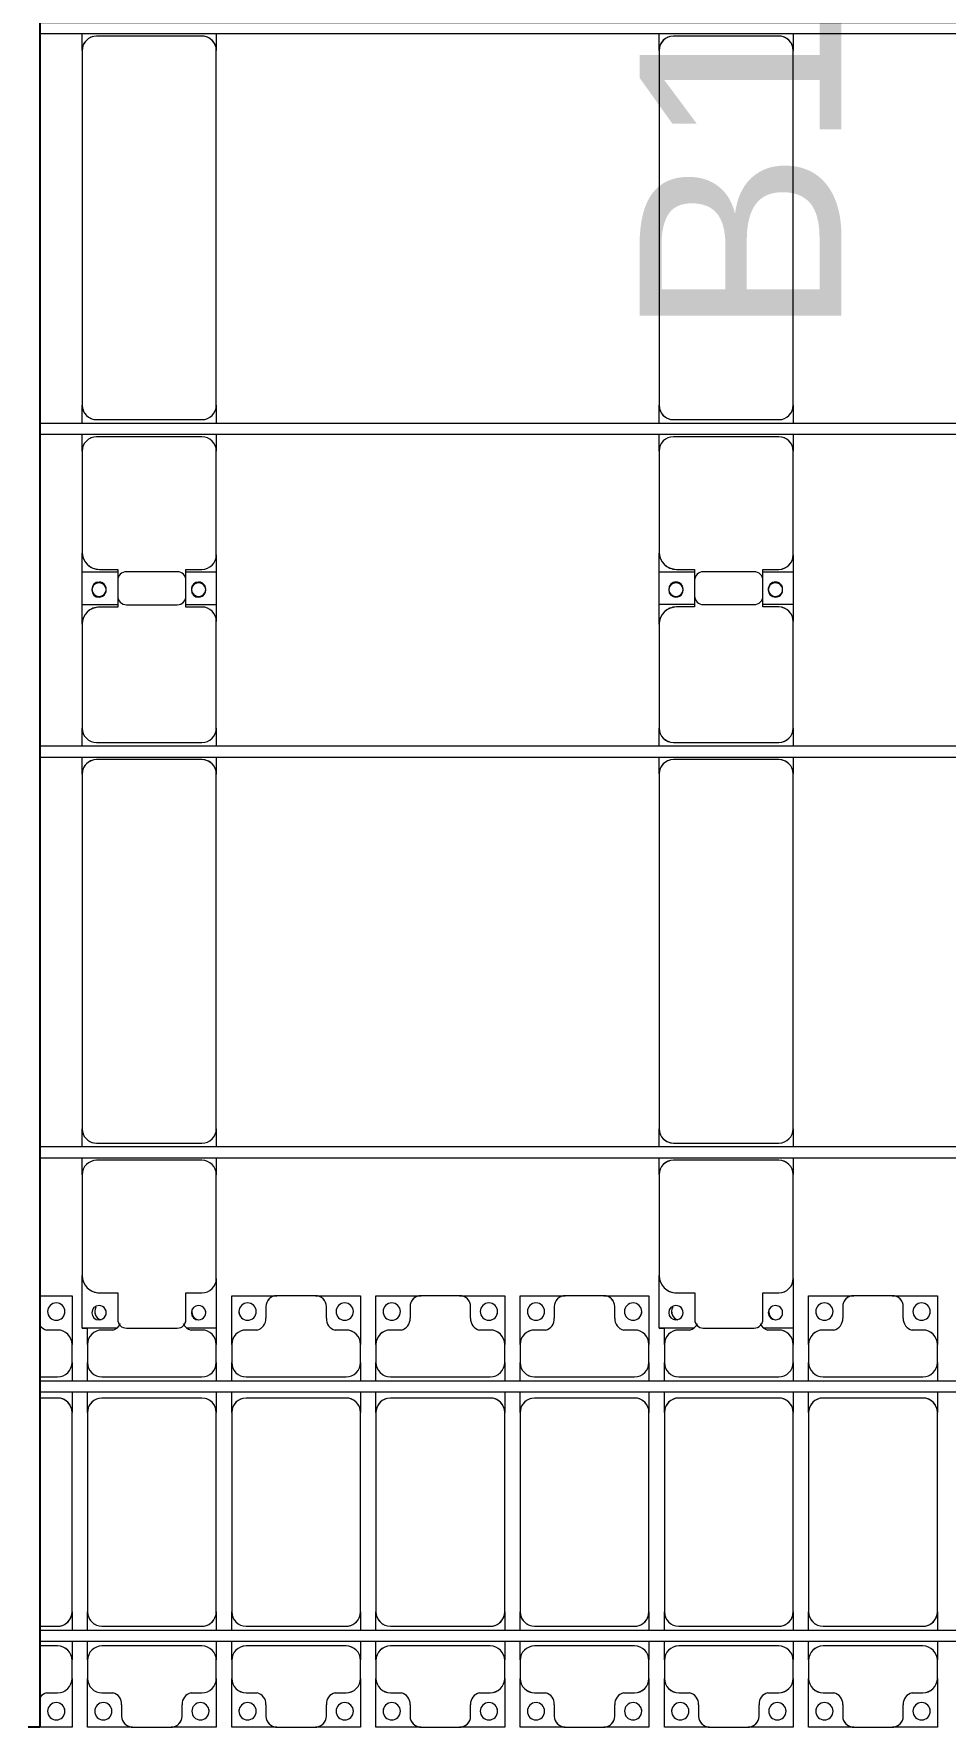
# Model space of a CAD drawing. Header units: millimetres. Extents: x -496478 to -186190, y -204059 to -87354.
# Drawn here: x -299141 to -295981, y -189714 to -183839 of the extents above; entities that cross this region are included whole.
import ezdxf

# ---------------------------------------------------------------- set-up
doc = ezdxf.new("R2010")
doc.units = ezdxf.units.MM
for name, color, linetype, lineweight in [('A-DETL-MBND', 5, 'Continuous', 9), ('A-GENM', 13, 'Continuous', 9), ('S-BEAM', 12, 'Continuous', 9)]:
    doc.layers.add(name, color=color, linetype=linetype, lineweight=lineweight)
doc.layers.add('GC-GHI CHU', color=2, linetype='Continuous')
doc.styles.add('GC_VN', font='arial.ttf')

# ---------------------------------------------------------------- blocks, each defined once
blk = doc.blocks.new('Dai phaodi lai - DẢI PHAO ĐI LẠI-19865-BỐ TRÍ KHUNG KẾT CẤU BÈ PIN 01')
at = {"layer": 'A-DETL-MBND', "color": 8}
for p, q in [((31611.5, 748.4), (31723.2, 748.4)), ((31723.2, 748.4), (31723.2, 579.3)), ((32276.8, 748.4), (32433.1, 748.4)), ((32276.8, 579.3), (32276.8, 748.4)), ((32395.1, 710.4), (32395.1, 670.7)), ((32566.9, 748.4), (32433.1, 748.4)), ((32566.9, 748.4), (32723.2, 748.4)), ((32604.9, 670.7), (32604.9, 710.4)), ((32723.2, 748.4), (32723.2, 579.3)), ((32776.8, 748.4), (32933.1, 748.4)), ((32776.8, 579.3), (32776.8, 748.4)), ((32895.1, 710.4), (32895.1, 670.7)), ((33066.9, 748.4), (32933.1, 748.4)), ((33066.9, 748.4), (33223.2, 748.4)), ((33104.9, 670.7), (33104.9, 710.4)), ((33223.2, 748.4), (33223.2, 579.3)), ((33276.8, 748.4), (33433.1, 748.4)), ((33276.8, 579.3), (33276.8, 748.4)), ((33395.1, 710.4), (33395.1, 670.7)), ((33566.9, 748.4), (33433.1, 748.4)), ((33566.9, 748.4), (33723.2, 748.4)), ((33604.9, 670.7), (33604.9, 710.4)), ((33723.2, 748.4), (33723.2, 579.3)), ((34276.8, 748.4), (34433.1, 748.4)), ((34276.8, 579.3), (34276.8, 748.4)), ((34395.1, 710.4), (34395.1, 670.7)), ((34566.9, 748.4), (34433.1, 748.4)), ((34566.9, 748.4), (34723.2, 748.4)), ((34604.9, 670.7), (34604.9, 710.4)), ((34723.2, 748.4), (34723.2, 579.3)), ((31673.2, 629.3), (31635.7, 629.3)), ((31776.8, 579.3), (31776.8, 637.1)), ((31864.3, 629.3), (31826.8, 629.3)), ((32173.2, 629.3), (32135.7, 629.3)), ((32223.2, 636.2), (32223.2, 579.3)), ((32364.3, 629.3), (32326.8, 629.3)), ((32673.2, 629.3), (32635.7, 629.3)), ((32864.3, 629.3), (32826.8, 629.3)), ((33173.2, 629.3), (33135.7, 629.3)), ((33364.3, 629.3), (33326.8, 629.3)), ((33673.2, 629.3), (33635.7, 629.3)), ((33776.8, 579.3), (33776.8, 637.1)), ((33864.3, 629.3), (33826.8, 629.3)), ((34173.2, 629.3), (34135.7, 629.3)), ((34223.2, 636.2), (34223.2, 579.3)), ((34364.3, 629.3), (34326.8, 629.3)), ((34673.2, 629.3), (34635.7, 629.3)), ((31723.2, 516.7), (31723.2, 579.3)), ((31776.8, 579.3), (31776.8, 516.7)), ((32223.2, 516.7), (32223.2, 579.3)), ((32276.8, 579.3), (32276.8, 516.7)), ((32723.2, 516.7), (32723.2, 579.3)), ((32776.8, 579.3), (32776.8, 516.7)), ((33223.2, 516.7), (33223.2, 579.3)), ((33276.8, 579.3), (33276.8, 516.7)), ((33723.2, 516.7), (33723.2, 579.3)), ((33776.8, 579.3), (33776.8, 516.7)), ((34223.2, 516.7), (34223.2, 579.3)), ((34276.8, 579.3), (34276.8, 516.7)), ((34723.2, 516.7), (34723.2, 579.3)), ((31723.2, 516.7), (31723.2, 453.5)), ((31776.8, 453.5), (31776.8, 516.7)), ((32223.2, 516.7), (32223.2, 453.5)), ((32276.8, 453.5), (32276.8, 516.7)), ((32723.2, 516.7), (32723.2, 453.5)), ((32776.8, 453.5), (32776.8, 516.7)), ((33223.2, 516.7), (33223.2, 453.5)), ((33276.8, 453.5), (33276.8, 516.7)), ((33723.2, 516.7), (33723.2, 453.5)), ((33776.8, 453.5), (33776.8, 516.7)), ((34223.2, 516.7), (34223.2, 453.5)), ((34276.8, 453.5), (34276.8, 516.7)), ((34723.2, 516.7), (34723.2, 453.5)), ((31611.5, 466.7), (31673.2, 466.7)), ((31723.2, 413.5), (31723.2, 343.3)), ((31776.8, 343.3), (31776.8, 413.5)), ((31826.8, 466.7), (32173.2, 466.7)), ((32223.2, 413.5), (32223.2, 343.3)), ((32276.8, 343.3), (32276.8, 413.5)), ((32326.8, 466.7), (32673.2, 466.7)), ((32723.2, 413.5), (32723.2, 343.3)), ((32776.8, 343.3), (32776.8, 413.5)), ((32826.8, 466.7), (33173.2, 466.7)), ((33223.2, 413.5), (33223.2, 343.3)), ((33276.8, 343.3), (33276.8, 413.5)), ((33326.8, 466.7), (33673.2, 466.7)), ((33723.2, 413.5), (33723.2, 343.3)), ((33776.8, 343.3), (33776.8, 413.5)), ((33826.8, 466.7), (34173.2, 466.7)), ((34223.2, 413.5), (34223.2, 343.3)), ((34276.8, 343.3), (34276.8, 413.5)), ((34326.8, 466.7), (34673.2, 466.7)), ((34723.2, 413.5), (34723.2, 343.3)), ((31673.2, 393.3), (31611.5, 393.3)), ((32173.2, 393.3), (31826.8, 393.3)), ((32673.2, 393.3), (32326.8, 393.3)), ((33173.2, 393.3), (32826.8, 393.3)), ((33673.2, 393.3), (33326.8, 393.3)), ((34173.2, 393.3), (33826.8, 393.3)), ((34673.2, 393.3), (34326.8, 393.3)), ((31723.2, -348.3), (31723.2, 343.3)), ((31776.8, 343.3), (31776.8, -348.3)), ((32223.2, -348.3), (32223.2, 343.3)), ((32276.8, 343.3), (32276.8, -348.3)), ((32723.2, -348.3), (32723.2, 343.3)), ((32776.8, 343.3), (32776.8, -348.3)), ((33223.2, -348.3), (33223.2, 343.3)), ((33276.8, 343.3), (33276.8, -348.3)), ((33723.2, -348.3), (33723.2, 343.3)), ((33776.8, 343.3), (33776.8, -348.3)), ((34223.2, -348.3), (34223.2, 343.3)), ((34276.8, 343.3), (34276.8, -348.3)), ((34723.2, -348.3), (34723.2, 343.3)), ((31723.2, -348.3), (31723.2, -411.5)), ((31776.8, -411.5), (31776.8, -348.3)), ((32223.2, -348.3), (32223.2, -411.5)), ((32276.8, -411.5), (32276.8, -348.3)), ((32723.2, -348.3), (32723.2, -411.5)), ((32776.8, -411.5), (32776.8, -348.3)), ((33223.2, -348.3), (33223.2, -411.5)), ((33276.8, -411.5), (33276.8, -348.3)), ((33723.2, -348.3), (33723.2, -411.5)), ((33776.8, -411.5), (33776.8, -348.3)), ((34223.2, -348.3), (34223.2, -411.5)), ((34276.8, -411.5), (34276.8, -348.3)), ((34723.2, -348.3), (34723.2, -411.5)), ((31611.5, -398.3), (31673.2, -398.3)), ((31826.8, -398.3), (32173.2, -398.3)), ((32326.8, -398.3), (32673.2, -398.3)), ((32826.8, -398.3), (33173.2, -398.3)), ((33326.8, -398.3), (33673.2, -398.3)), ((33826.8, -398.3), (34173.2, -398.3)), ((34326.8, -398.3), (34673.2, -398.3)), ((31673.2, -466.7), (31611.5, -466.7)), ((31723.2, -451.5), (31723.2, -514.4)), ((31776.8, -514.4), (31776.8, -451.5)), ((32173.2, -466.7), (31826.8, -466.7)), ((32223.2, -451.5), (32223.2, -514.4)), ((32276.8, -514.4), (32276.8, -451.5)), ((32673.2, -466.7), (32326.8, -466.7)), ((32723.2, -451.5), (32723.2, -514.4)), ((32776.8, -514.4), (32776.8, -451.5)), ((33173.2, -466.7), (32826.8, -466.7)), ((33223.2, -451.5), (33223.2, -514.4)), ((33276.8, -514.4), (33276.8, -451.5)), ((33673.2, -466.7), (33326.8, -466.7)), ((33723.2, -451.5), (33723.2, -514.4)), ((33776.8, -514.4), (33776.8, -451.5)), ((34173.2, -466.7), (33826.8, -466.7)), ((34223.2, -451.5), (34223.2, -514.4)), ((34276.8, -514.4), (34276.8, -451.5)), ((34673.2, -466.7), (34326.8, -466.7)), ((34723.2, -451.5), (34723.2, -514.4)), ((31723.2, -579.3), (31723.2, -516.7)), ((31776.8, -516.7), (31776.8, -579.3)), ((32223.2, -579.3), (32223.2, -516.7)), ((32276.8, -516.7), (32276.8, -579.3)), ((32723.2, -579.3), (32723.2, -516.7)), ((32776.8, -516.7), (32776.8, -579.3)), ((33223.2, -579.3), (33223.2, -516.7)), ((33276.8, -516.7), (33276.8, -579.3)), ((33723.2, -579.3), (33723.2, -516.7)), ((33776.8, -516.7), (33776.8, -579.3)), ((34223.2, -579.3), (34223.2, -516.7)), ((34276.8, -516.7), (34276.8, -579.3)), ((34723.2, -579.3), (34723.2, -516.7)), ((31723.2, -579.3), (31723.2, -748.4)), ((31776.8, -748.4), (31776.8, -579.3)), ((32223.2, -579.3), (32223.2, -748.4)), ((32276.8, -748.4), (32276.8, -579.3)), ((32723.2, -579.3), (32723.2, -748.4)), ((32776.8, -748.4), (32776.8, -579.3)), ((33223.2, -579.3), (33223.2, -748.4)), ((33276.8, -748.4), (33276.8, -579.3)), ((33723.2, -579.3), (33723.2, -748.4)), ((33776.8, -748.4), (33776.8, -579.3)), ((34223.2, -579.3), (34223.2, -748.4)), ((34276.8, -748.4), (34276.8, -579.3)), ((34723.2, -579.3), (34723.2, -748.4)), ((31635.7, -629.3), (31673.2, -629.3)), ((31826.8, -629.3), (31864.3, -629.3)), ((32135.7, -629.3), (32173.2, -629.3)), ((32326.8, -629.3), (32364.3, -629.3)), ((32635.7, -629.3), (32673.2, -629.3)), ((32826.8, -629.3), (32864.3, -629.3)), ((33135.7, -629.3), (33173.2, -629.3)), ((33326.8, -629.3), (33364.3, -629.3)), ((33635.7, -629.3), (33673.2, -629.3)), ((33826.8, -629.3), (33864.3, -629.3)), ((34135.7, -629.3), (34173.2, -629.3)), ((34326.8, -629.3), (34364.3, -629.3)), ((34635.7, -629.3), (34673.2, -629.3)), ((31895.1, -670.7), (31895.1, -710.4)), ((32104.9, -710.4), (32104.9, -670.7)), ((32395.1, -670.7), (32395.1, -710.4)), ((32604.9, -710.4), (32604.9, -670.7)), ((32895.1, -670.7), (32895.1, -710.4)), ((33104.9, -710.4), (33104.9, -670.7)), ((33395.1, -670.7), (33395.1, -710.4)), ((33604.9, -710.4), (33604.9, -670.7)), ((33895.1, -670.7), (33895.1, -710.4)), ((34104.9, -710.4), (34104.9, -670.7)), ((34395.1, -670.7), (34395.1, -710.4)), ((34604.9, -710.4), (34604.9, -670.7)), ((31723.2, -748.4), (31611.5, -748.4)), ((31933.1, -748.4), (31776.8, -748.4)), ((31933.1, -748.4), (32066.9, -748.4)), ((32223.2, -748.4), (32066.9, -748.4)), ((32433.1, -748.4), (32276.8, -748.4)), ((32433.1, -748.4), (32566.9, -748.4)), ((32723.2, -748.4), (32566.9, -748.4)), ((32933.1, -748.4), (32776.8, -748.4)), ((32933.1, -748.4), (33066.9, -748.4)), ((33223.2, -748.4), (33066.9, -748.4)), ((33433.1, -748.4), (33276.8, -748.4)), ((33433.1, -748.4), (33566.9, -748.4)), ((33723.2, -748.4), (33566.9, -748.4)), ((33933.1, -748.4), (33776.8, -748.4)), ((33933.1, -748.4), (34066.9, -748.4)), ((34223.2, -748.4), (34066.9, -748.4)), ((34433.1, -748.4), (34276.8, -748.4)), ((34433.1, -748.4), (34566.9, -748.4)), ((34723.2, -748.4), (34566.9, -748.4))]:
    blk.add_line(p, q, dxfattribs=at)
for centre, radius, start, end in [((31668.4, 693.3), 30, 90, 270), ((31668.4, 693.3), 30, 270, 90), ((31831.6, 693.3), 30, 150, 255), ((32331.6, 693.3), 30, 90, 270), ((32331.6, 693.3), 30, 270, 90), ((32433.1, 710.4), 38, 90, 180), ((32433.1, 710.4), 38, 90, 150), ((32566.9, 710.4), 38, 360, 90), ((32566.9, 710.4), 38, 30, 90), ((32668.4, 693.3), 30, 90, 270), ((32668.4, 693.3), 30, 270, 90), ((32831.6, 693.3), 30, 90, 270), ((32831.6, 693.3), 30, 270, 90), ((32933.1, 710.4), 38, 90, 180), ((32933.1, 710.4), 38, 90, 150), ((33066.9, 710.4), 38, 0, 90), ((33066.9, 710.4), 38, 30, 90), ((33168.4, 693.3), 30, 90, 270), ((33168.4, 693.3), 30, 270, 90), ((33331.6, 693.3), 30, 90, 270), ((33331.6, 693.3), 30, 270, 90), ((33433.1, 710.4), 38, 90, 180), ((33433.1, 710.4), 38, 90, 150), ((33566.9, 710.4), 38, 0, 90), ((33566.9, 710.4), 38, 30, 90), ((33668.4, 693.3), 30, 90, 270), ((33668.4, 693.3), 30, 270, 90), ((33831.6, 693.3), 30, 150, 255), ((34331.6, 693.3), 30, 90, 270), ((34331.6, 693.3), 30, 270, 90), ((34433.1, 710.4), 38, 90, 180), ((34433.1, 710.4), 38, 90, 150), ((34566.9, 710.4), 38, 0, 90), ((34566.9, 710.4), 38, 30, 90), ((34668.4, 693.3), 30, 90, 270), ((34668.4, 693.3), 30, 270, 90), ((31668.4, 693.3), 30, 345, 0), ((31831.6, 693.3), 30, 180, 195), ((31855.2, 668.2), 40, 283.18854, 335.26297), ((32144.8, 668.2), 40, 204.73703, 256.81146), ((32168.4, 693.3), 30, 180, 255), ((32331.6, 693.3), 30, 180, 195), ((32355.2, 668.2), 40, 283.18854, 3.50807), ((32644.8, 668.2), 40, 176.49193, 256.81146), ((32668.4, 693.3), 30, 345, 0), ((32831.6, 693.3), 30, 180, 195), ((32855.2, 668.2), 40, 283.18854, 3.50807), ((33144.8, 668.2), 40, 176.49193, 256.81146), ((33168.4, 693.3), 30, 345, 0), ((33331.6, 693.3), 30, 180, 195), ((33355.2, 668.2), 40, 283.18854, 3.50807), ((33644.8, 668.2), 40, 176.49193, 256.81146), ((33668.4, 693.3), 30, 345, 0), ((33831.6, 693.3), 30, 180, 195), ((33855.2, 668.2), 40, 283.18854, 335.26297), ((34144.8, 668.2), 40, 204.73703, 256.81146), ((34168.4, 693.3), 30, 180, 255), ((34331.6, 693.3), 30, 180, 195), ((34355.2, 668.2), 40, 283.18854, 3.50807), ((34644.8, 668.2), 40, 176.49193, 256.81146), ((34668.4, 693.3), 30, 345, 0), ((31644.8, 668.2), 40, 216.65169, 256.81146), ((31673.2, 579.3), 50, 360, 90), ((31673.2, 579.3), 50, 45, 90), ((31826.8, 579.3), 50, 90, 180), ((31826.8, 579.3), 50, 90, 135), ((32173.2, 579.3), 50, 0, 90), ((32173.2, 579.3), 50, 45, 90), ((32326.8, 579.3), 50, 90, 180), ((32326.8, 579.3), 50, 90, 135), ((32673.2, 579.3), 50, 0, 90), ((32673.2, 579.3), 50, 45, 90), ((32826.8, 579.3), 50, 90, 180), ((32826.8, 579.3), 50, 90, 135), ((33173.2, 579.3), 50, 0, 90), ((33173.2, 579.3), 50, 45, 90), ((33326.8, 579.3), 50, 90, 180), ((33326.8, 579.3), 50, 90, 135), ((33673.2, 579.3), 50, 0, 90), ((33673.2, 579.3), 50, 45, 90), ((33826.8, 579.3), 50, 90, 180), ((33826.8, 579.3), 50, 90, 135), ((34173.2, 579.3), 50, 0, 90), ((34173.2, 579.3), 50, 45, 90), ((34326.8, 579.3), 50, 90, 180), ((34326.8, 579.3), 50, 90, 135), ((34673.2, 579.3), 50, 0, 90), ((34673.2, 579.3), 50, 45, 90), ((31673.2, 516.7), 50, 270, 0), ((31673.2, 516.7), 50, 270, 315), ((31826.8, 516.7), 50, 180, 270), ((31826.8, 516.7), 50, 225, 270), ((32173.2, 516.7), 50, 270, 360), ((32173.2, 516.7), 50, 270, 315), ((32326.8, 516.7), 50, 180, 270), ((32326.8, 516.7), 50, 225, 270), ((32673.2, 516.7), 50, 270, 0), ((32673.2, 516.7), 50, 270, 315), ((32826.8, 516.7), 50, 180, 270), ((32826.8, 516.7), 50, 225, 270), ((33173.2, 516.7), 50, 270, 0), ((33173.2, 516.7), 50, 270, 315), ((33326.8, 516.7), 50, 180, 270), ((33326.8, 516.7), 50, 225, 270), ((33673.2, 516.7), 50, 270, 360), ((33673.2, 516.7), 50, 270, 315), ((33826.8, 516.7), 50, 180, 270), ((33826.8, 516.7), 50, 225, 270), ((34173.2, 516.7), 50, 270, 0), ((34173.2, 516.7), 50, 270, 315), ((34326.8, 516.7), 50, 180, 270), ((34326.8, 516.7), 50, 225, 270), ((34673.2, 516.7), 50, 270, 360), ((34673.2, 516.7), 50, 270, 315), ((31673.2, 343.3), 50, 360, 90), ((31673.2, 343.3), 50, 30, 75), ((31826.8, 343.3), 50, 90, 180), ((31826.8, 343.3), 50, 105, 180), ((32173.2, 343.3), 50, 0, 90), ((32173.2, 343.3), 50, 30, 75), ((32326.8, 343.3), 50, 90, 180), ((32326.8, 343.3), 50, 105, 180), ((32673.2, 343.3), 50, 360, 90), ((32673.2, 343.3), 50, 30, 75), ((32826.8, 343.3), 50, 90, 180), ((32826.8, 343.3), 50, 105, 180), ((33173.2, 343.3), 50, 360, 90), ((33173.2, 343.3), 50, 30, 75), ((33326.8, 343.3), 50, 90, 180), ((33326.8, 343.3), 50, 105, 180), ((33673.2, 343.3), 50, 360, 90), ((33673.2, 343.3), 50, 30, 75), ((33826.8, 343.3), 50, 90, 180), ((33826.8, 343.3), 50, 105, 180), ((34173.2, 343.3), 50, 360, 90), ((34173.2, 343.3), 50, 30, 75), ((34326.8, 343.3), 50, 90, 180), ((34326.8, 343.3), 50, 105, 180), ((34673.2, 343.3), 50, 360, 90), ((34673.2, 343.3), 50, 30, 75), ((31673.2, -348.3), 50, 270, 0), ((31826.8, -348.3), 50, 180, 270), ((32173.2, -348.3), 50, 270, 0), ((32326.8, -348.3), 50, 180, 270), ((32673.2, -348.3), 50, 270, 0), ((32826.8, -348.3), 50, 180, 270), ((33173.2, -348.3), 50, 270, 360), ((33326.8, -348.3), 50, 180, 270), ((33673.2, -348.3), 50, 270, 360), ((33826.8, -348.3), 50, 180, 270), ((34173.2, -348.3), 50, 270, 360), ((34326.8, -348.3), 50, 180, 270), ((34673.2, -348.3), 50, 270, 0), ((31673.2, -348.3), 50, 270, 345), ((31826.8, -348.3), 50, 195, 240), ((32173.2, -348.3), 50, 270, 345), ((32326.8, -348.3), 50, 195, 240), ((32673.2, -348.3), 50, 270, 345), ((32826.8, -348.3), 50, 195, 240), ((33173.2, -348.3), 50, 270, 345), ((33326.8, -348.3), 50, 195, 240), ((33673.2, -348.3), 50, 270, 345), ((33826.8, -348.3), 50, 195, 240), ((34173.2, -348.3), 50, 270, 345), ((34326.8, -348.3), 50, 195, 240), ((34673.2, -348.3), 50, 270, 345), ((31673.2, -516.7), 50, 0, 90), ((31673.2, -516.7), 50, 45, 90), ((31826.8, -516.7), 50, 90, 180), ((31826.8, -516.7), 50, 90, 135), ((32173.2, -516.7), 50, 0, 90), ((32173.2, -516.7), 50, 45, 90), ((32326.8, -516.7), 50, 90, 180), ((32326.8, -516.7), 50, 90, 135), ((32673.2, -516.7), 50, 0, 90), ((32673.2, -516.7), 50, 45, 90), ((32826.8, -516.7), 50, 90, 180), ((32826.8, -516.7), 50, 90, 135), ((33173.2, -516.7), 50, 360, 90), ((33173.2, -516.7), 50, 45, 90), ((33326.8, -516.7), 50, 90, 180), ((33326.8, -516.7), 50, 90, 135), ((33673.2, -516.7), 50, 0, 90), ((33673.2, -516.7), 50, 45, 90), ((33826.8, -516.7), 50, 90, 180), ((33826.8, -516.7), 50, 90, 135), ((34173.2, -516.7), 50, 360, 90), ((34173.2, -516.7), 50, 45, 90), ((34326.8, -516.7), 50, 90, 180), ((34326.8, -516.7), 50, 90, 135), ((34673.2, -516.7), 50, 360, 90), ((34673.2, -516.7), 50, 45, 90), ((31673.2, -579.3), 50, 270, 360), ((31826.8, -579.3), 50, 180, 270), ((32173.2, -579.3), 50, 270, 0), ((32326.8, -579.3), 50, 180, 270), ((32673.2, -579.3), 50, 270, 360), ((32826.8, -579.3), 50, 180, 270), ((33173.2, -579.3), 50, 270, 360), ((33326.8, -579.3), 50, 180, 270), ((33673.2, -579.3), 50, 270, 360), ((33826.8, -579.3), 50, 180, 270), ((34173.2, -579.3), 50, 270, 360), ((34326.8, -579.3), 50, 180, 270), ((34673.2, -579.3), 50, 270, 360), ((31644.8, -668.2), 40, 103.18854, 143.34831), ((31673.2, -579.3), 50, 270, 315), ((31826.8, -579.3), 50, 225, 270), ((31855.2, -668.2), 40, 356.49193, 76.81146), ((32144.8, -668.2), 40, 103.18854, 183.50807), ((32173.2, -579.3), 50, 270, 315), ((32326.8, -579.3), 50, 225, 270), ((32355.2, -668.2), 40, 356.49193, 76.81146), ((32644.8, -668.2), 40, 103.18854, 183.50807), ((32673.2, -579.3), 50, 270, 315), ((32826.8, -579.3), 50, 225, 270), ((32855.2, -668.2), 40, 356.49193, 76.81146), ((33144.8, -668.2), 40, 103.18854, 183.50807), ((33173.2, -579.3), 50, 270, 315), ((33326.8, -579.3), 50, 225, 270), ((33355.2, -668.2), 40, 356.49193, 76.81146), ((33644.8, -668.2), 40, 103.18854, 183.50807), ((33673.2, -579.3), 50, 270, 315), ((33826.8, -579.3), 50, 225, 270), ((33855.2, -668.2), 40, 356.49193, 76.81146), ((34144.8, -668.2), 40, 103.18854, 183.50807), ((34173.2, -579.3), 50, 270, 315), ((34326.8, -579.3), 50, 225, 270), ((34355.2, -668.2), 40, 356.49193, 76.81146), ((34644.8, -668.2), 40, 103.18854, 183.50807), ((34673.2, -579.3), 50, 270, 315), ((31668.4, -693.3), 30, 90, 270), ((31668.4, -693.3), 30, 270, 90), ((31668.4, -693.3), 30, 360, 15), ((31831.6, -693.3), 30, 90, 270), ((31831.6, -693.3), 30, 165, 180), ((31831.6, -693.3), 30, 270, 90), ((32168.4, -693.3), 30, 90, 270), ((32168.4, -693.3), 30, 270, 90), ((32168.4, -693.3), 30, 360, 15), ((32331.6, -693.3), 30, 90, 270), ((32331.6, -693.3), 30, 165, 180), ((32331.6, -693.3), 30, 270, 90), ((32668.4, -693.3), 30, 90, 270), ((32668.4, -693.3), 30, 270, 90), ((32668.4, -693.3), 30, 360, 15), ((32831.6, -693.3), 30, 90, 270), ((32831.6, -693.3), 30, 165, 180), ((32831.6, -693.3), 30, 270, 90), ((33168.4, -693.3), 30, 90, 270), ((33168.4, -693.3), 30, 270, 90), ((33168.4, -693.3), 30, 360, 15), ((33331.6, -693.3), 30, 90, 270), ((33331.6, -693.3), 30, 165, 180), ((33331.6, -693.3), 30, 270, 90), ((33668.4, -693.3), 30, 90, 270), ((33668.4, -693.3), 30, 270, 90), ((33668.4, -693.3), 30, 360, 15), ((33831.6, -693.3), 30, 90, 270), ((33831.6, -693.3), 30, 165, 180), ((33831.6, -693.3), 30, 270, 90), ((34168.4, -693.3), 30, 90, 270), ((34168.4, -693.3), 30, 270, 90), ((34168.4, -693.3), 30, 360, 15), ((34331.6, -693.3), 30, 90, 270), ((34331.6, -693.3), 30, 165, 180), ((34331.6, -693.3), 30, 270, 90), ((34668.4, -693.3), 30, 90, 270), ((34668.4, -693.3), 30, 270, 90), ((34668.4, -693.3), 30, 360, 15), ((31933.1, -710.4), 38, 180, 270), ((31933.1, -710.4), 38, 210, 270), ((32066.9, -710.4), 38, 270, 360), ((32066.9, -710.4), 38, 270, 330), ((32433.1, -710.4), 38, 180, 270), ((32433.1, -710.4), 38, 210, 270), ((32566.9, -710.4), 38, 270, 0), ((32566.9, -710.4), 38, 270, 330), ((32933.1, -710.4), 38, 180, 270), ((32933.1, -710.4), 38, 210, 270), ((33066.9, -710.4), 38, 270, 360), ((33066.9, -710.4), 38, 270, 330), ((33433.1, -710.4), 38, 180, 270), ((33433.1, -710.4), 38, 210, 270), ((33566.9, -710.4), 38, 270, 360), ((33566.9, -710.4), 38, 270, 330), ((33933.1, -710.4), 38, 180, 270), ((33933.1, -710.4), 38, 210, 270), ((34066.9, -710.4), 38, 270, 360), ((34066.9, -710.4), 38, 270, 330), ((34433.1, -710.4), 38, 180, 270), ((34433.1, -710.4), 38, 210, 270), ((34566.9, -710.4), 38, 270, 360), ((34566.9, -710.4), 38, 270, 330)]:
    blk.add_arc(centre, radius, start, end, dxfattribs=at)
blk = doc.blocks.new('Dầm C52 - Dầm C52-24761-BỐ TRÍ KHUNG KẾT CẤU BÈ PIN 01')
at = {"layer": 'S-BEAM', "color": 1}
for p, q in [((-17560, 20), (-11600, 20)), ((-11600, -20), (-17560, -20))]:
    blk.add_line(p, q, dxfattribs=at)
blk = doc.blocks.new('Dầm C52 - Dầm C52-20216-BỐ TRÍ KHUNG KẾT CẤU BÈ PIN 01')
at = {"layer": 'S-BEAM', "color": 1}
for p, q in [((-17383.1, 20), (-11423.1, 20)), ((-11423.1, -20), (-17383.1, -20))]:
    blk.add_line(p, q, dxfattribs=at)
blk = doc.blocks.new('Dai phao do pin - DẢI PHAO ĐỠ PIN-V91-BỐ TRÍ KHUNG KẾT CẤU BÈ PIN 01')
at = {"layer": 'A-DETL-MBND', "color": 8}
for p, q in [((-1312.2, 241.6), (-1129.7, 241.6)), ((-1312.2, 121.7), (-1312.2, 241.6)), ((-1312.2, 241.6), (-1312.2, 222)), ((-779.7, 241.6), (-1129.7, 241.6)), ((-779.7, 241.6), (-722, 241.6)), ((-682, 241.6), (-620.3, 241.6)), ((610.3, 241.6), (-620.3, 241.6)), ((610.3, 241.6), (668, 241.6)), ((708, 241.6), (769.7, 241.6)), ((1129.7, 241.6), (769.7, 241.6)), ((1129.7, 241.6), (1312.2, 241.6)), ((1197.8, 241.6), (1376.3, 241.6)), ((1197.8, 118.2), (1197.8, 241.6)), ((1312.2, 241.6), (1312.2, 118.2)), ((1730.3, 241.6), (1380.3, 241.6)), ((1730.3, 241.6), (1788, 241.6)), ((1828, 241.6), (1889.7, 241.6)), ((3120.3, 241.6), (1889.7, 241.6)), ((3120.3, 241.6), (3178, 241.6)), ((-1189.7, 181.6), (-1189.7, 118.2)), ((-729.7, -173.4), (-729.7, 191.6)), ((-670.3, 191.6), (-670.3, -173.4)), ((660.3, -173.4), (660.3, 191.6)), ((719.7, 191.6), (719.7, -173.4)), ((1189.7, 118.2), (1189.7, 181.6)), ((1320.3, 181.6), (1320.3, 118.2)), ((1780.3, -173.4), (1780.3, 191.6)), ((1839.7, 191.6), (1839.7, -173.4)), ((3170.3, -173.4), (3170.3, 191.6)), ((-1189.7, 118.2), (-1282.2, 118.2)), ((1282.2, 118.2), (1189.7, 118.2)), ((1320.3, 118.2), (1227.8, 118.2)), ((-1312.2, 88.2), (-1312.2, -88.2)), ((1197.8, 88.2), (1197.8, -88.2)), ((1312.2, -88.2), (1312.2, 88.2)), ((-1312.2, -223.4), (-1312.2, -121.7)), ((-1282.2, -118.2), (-1189.7, -118.2)), ((-1189.7, -118.2), (-1189.7, -173.4)), ((1189.7, -173.4), (1189.7, -118.2)), ((1189.7, -118.2), (1282.2, -118.2)), ((1197.8, -223.4), (1197.8, -118.2)), ((1227.8, -118.2), (1320.3, -118.2)), ((1312.2, -118.2), (1312.2, -223.4)), ((1320.3, -118.2), (1320.3, -173.4)), ((-1139.7, -223.4), (-1312.2, -223.4)), ((-1139.7, -223.4), (-779.7, -223.4)), ((-722, -223.4), (-779.7, -223.4)), ((-620.3, -223.4), (-682, -223.4)), ((-620.3, -223.4), (610.3, -223.4)), ((668, -223.4), (610.3, -223.4)), ((769.7, -223.4), (708, -223.4)), ((769.7, -223.4), (1139.7, -223.4)), ((1312.2, -223.4), (1139.7, -223.4)), ((1370.3, -223.4), (1197.8, -223.4)), ((1370.3, -223.4), (1730.3, -223.4)), ((1788, -223.4), (1730.3, -223.4)), ((1889.7, -223.4), (1828, -223.4)), ((1889.7, -223.4), (3120.3, -223.4)), ((3178, -223.4), (3120.3, -223.4))]:
    blk.add_line(p, q, dxfattribs=at)
for centre, radius, start, end in [((-1129.7, 181.6), 60, 90, 180), ((-779.7, 191.6), 50, 360, 90), ((-620.3, 191.6), 50, 90, 180), ((-620.3, 191.6), 50, 105, 180), ((610.3, 191.6), 50, 360, 90), ((610.3, 191.6), 50, 15, 90), ((769.7, 191.6), 50, 90, 180), ((1129.7, 181.6), 60, 360, 90), ((1380.3, 181.6), 60, 90, 180), ((1730.3, 191.6), 50, 360, 90), ((1889.7, 191.6), 50, 90, 180), ((1889.7, 191.6), 50, 105, 180), ((3120.3, 191.6), 50, 360, 90), ((3120.3, 191.6), 50, 15, 90), ((-1258.6, 183.2), 25, 0, 180), ((-1258.6, 183.2), 25, 180, 0), ((-1129.7, 181.6), 60, 135, 180), ((-779.7, 191.6), 50, 360, 45), ((769.7, 191.6), 50, 135, 180), ((1129.7, 181.6), 60, 360, 45), ((1248.6, 183.2), 25, 0, 180), ((1248.6, 183.2), 25, 180, 0), ((1251.4, 183.2), 25, 0, 180), ((1251.4, 183.2), 25, 180, 0), ((1251.4, 183.2), 25, 180, 195), ((1380.3, 181.6), 60, 135, 180), ((1730.3, 191.6), 50, 360, 45), ((-1282.2, 88.2), 30, 90, 180), ((1227.8, 88.2), 30, 90, 180), ((1282.2, 88.2), 30, 360, 90), ((-1282.2, 88.2), 30, 105, 120), ((-1282.2, -88.2), 30, 180, 270), ((-1282.2, -88.2), 30, 240, 255), ((1227.8, -88.2), 30, 180, 270), ((1282.2, -88.2), 30, 270, 360), ((-1258.6, -161.8), 25, 0, 180), ((-1258.6, -161.8), 25, 180, 0), ((-1139.7, -173.4), 50, 180, 270), ((-1139.7, -173.4), 50, 180, 225), ((-779.7, -173.4), 50, 270, 360), ((-779.7, -173.4), 50, 315, 360), ((-620.3, -173.4), 50, 180, 270), ((-620.3, -173.4), 50, 180, 270), ((610.3, -173.4), 50, 270, 360), ((610.3, -173.4), 50, 285, 360), ((769.7, -173.4), 50, 180, 270), ((769.7, -173.4), 50, 180, 225), ((1139.7, -173.4), 50, 270, 360), ((1139.7, -173.4), 50, 315, 360), ((1248.6, -161.8), 25, 0, 180), ((1248.6, -161.8), 25, 180, 0), ((1251.4, -161.8), 25, 0, 180), ((1251.4, -161.8), 25, 120, 180), ((1251.4, -161.8), 25, 180, 0), ((1251.4, -161.8), 25, 75, 105), ((1248.6, -161.8), 25, 75, 90), ((1248.6, -161.8), 25, 30, 45), ((1248.6, -161.8), 25, 360, 15), ((1370.3, -173.4), 50, 180, 270), ((1370.3, -173.4), 50, 180, 225), ((1730.3, -173.4), 50, 270, 360), ((1730.3, -173.4), 50, 315, 360), ((1889.7, -173.4), 50, 180, 270), ((1889.7, -173.4), 50, 180, 270), ((3120.3, -173.4), 50, 270, 360), ((3120.3, -173.4), 50, 285, 360), ((-1258.6, -161.8), 25, 270, 285)]:
    blk.add_arc(centre, radius, start, end, dxfattribs=at)
blk = doc.blocks.new('Dai phao do pin - DẢI PHAO ĐỠ PIN-V92-BỐ TRÍ KHUNG KẾT CẤU BÈ PIN 01')
at = {"layer": 'A-DETL-MBND', "color": 8}
for p, q in [((-1312.2, 241.6), (-1129.7, 241.6)), ((-1312.2, 121.7), (-1312.2, 241.6)), ((-1312.2, 241.6), (-1312.2, 222)), ((-779.7, 241.6), (-1129.7, 241.6)), ((-779.7, 241.6), (-722, 241.6)), ((-682, 241.6), (-620.3, 241.6)), ((610.3, 241.6), (-620.3, 241.6)), ((610.3, 241.6), (668, 241.6)), ((708, 241.6), (769.7, 241.6)), ((1129.7, 241.6), (769.7, 241.6)), ((1129.7, 241.6), (1312.2, 241.6)), ((1197.8, 241.6), (1376.3, 241.6)), ((1197.8, 118.2), (1197.8, 241.6)), ((1312.2, 241.6), (1312.2, 118.2)), ((1730.3, 241.6), (1380.3, 241.6)), ((1730.3, 241.6), (1788, 241.6)), ((1828, 241.6), (1889.7, 241.6)), ((3120.3, 241.6), (1889.7, 241.6)), ((3120.3, 241.6), (3178, 241.6)), ((-1189.7, 181.6), (-1189.7, 118.2)), ((-729.7, -173.4), (-729.7, 191.6)), ((-670.3, 191.6), (-670.3, -173.4)), ((660.3, -173.4), (660.3, 191.6)), ((719.7, 191.6), (719.7, -173.4)), ((1189.7, 118.2), (1189.7, 181.6)), ((1320.3, 181.6), (1320.3, 118.2)), ((1780.3, -173.4), (1780.3, 191.6)), ((1839.7, 191.6), (1839.7, -173.4)), ((3170.3, -173.4), (3170.3, 191.6)), ((-1189.7, 118.2), (-1282.2, 118.2)), ((1282.2, 118.2), (1189.7, 118.2)), ((1320.3, 118.2), (1227.8, 118.2)), ((-1312.2, 88.2), (-1312.2, -88.2)), ((1197.8, 88.2), (1197.8, -88.2)), ((1312.2, -88.2), (1312.2, 88.2)), ((-1312.2, -223.4), (-1312.2, -121.7)), ((-1282.2, -118.2), (-1189.7, -118.2)), ((-1189.7, -118.2), (-1189.7, -173.4)), ((1189.7, -173.4), (1189.7, -118.2)), ((1189.7, -118.2), (1282.2, -118.2)), ((1197.8, -223.4), (1197.8, -118.2)), ((1227.8, -118.2), (1320.3, -118.2)), ((1312.2, -118.2), (1312.2, -223.4)), ((1320.3, -118.2), (1320.3, -173.4)), ((-1139.7, -223.4), (-1312.2, -223.4)), ((-1139.7, -223.4), (-779.7, -223.4)), ((-722, -223.4), (-779.7, -223.4)), ((-620.3, -223.4), (-682, -223.4)), ((-620.3, -223.4), (610.3, -223.4)), ((668, -223.4), (610.3, -223.4)), ((769.7, -223.4), (708, -223.4)), ((769.7, -223.4), (1139.7, -223.4)), ((1312.2, -223.4), (1139.7, -223.4)), ((1370.3, -223.4), (1197.8, -223.4)), ((1370.3, -223.4), (1730.3, -223.4)), ((1788, -223.4), (1730.3, -223.4)), ((1889.7, -223.4), (1828, -223.4)), ((1889.7, -223.4), (3120.3, -223.4)), ((3178, -223.4), (3120.3, -223.4))]:
    blk.add_line(p, q, dxfattribs=at)
for centre, radius, start, end in [((-1129.7, 181.6), 60, 90, 180), ((-779.7, 191.6), 50, 360, 90), ((-620.3, 191.6), 50, 90, 180), ((-620.3, 191.6), 50, 105, 180), ((610.3, 191.6), 50, 360, 90), ((610.3, 191.6), 50, 15, 90), ((769.7, 191.6), 50, 90, 180), ((1129.7, 181.6), 60, 360, 90), ((1380.3, 181.6), 60, 90, 180), ((1730.3, 191.6), 50, 360, 90), ((1889.7, 191.6), 50, 90, 180), ((1889.7, 191.6), 50, 105, 180), ((3120.3, 191.6), 50, 360, 90), ((3120.3, 191.6), 50, 15, 90), ((-1258.6, 183.2), 25, 0, 180), ((-1258.6, 183.2), 25, 180, 0), ((-1129.7, 181.6), 60, 135, 180), ((-779.7, 191.6), 50, 360, 45), ((769.7, 191.6), 50, 135, 180), ((1129.7, 181.6), 60, 360, 45), ((1248.6, 183.2), 25, 0, 180), ((1248.6, 183.2), 25, 180, 0), ((1251.4, 183.2), 25, 0, 180), ((1251.4, 183.2), 25, 180, 0), ((1251.4, 183.2), 25, 180, 195), ((1380.3, 181.6), 60, 135, 180), ((1730.3, 191.6), 50, 360, 45), ((-1282.2, 88.2), 30, 90, 180), ((1227.8, 88.2), 30, 90, 180), ((1282.2, 88.2), 30, 360, 90), ((-1282.2, 88.2), 30, 105, 120), ((-1282.2, -88.2), 30, 180, 270), ((-1282.2, -88.2), 30, 240, 255), ((1227.8, -88.2), 30, 180, 270), ((1282.2, -88.2), 30, 270, 360), ((-1258.6, -161.8), 25, 0, 180), ((-1258.6, -161.8), 25, 180, 0), ((-1139.7, -173.4), 50, 180, 270), ((-1139.7, -173.4), 50, 180, 225), ((-779.7, -173.4), 50, 270, 360), ((-779.7, -173.4), 50, 315, 360), ((-620.3, -173.4), 50, 180, 270), ((-620.3, -173.4), 50, 180, 270), ((610.3, -173.4), 50, 270, 360), ((610.3, -173.4), 50, 285, 360), ((769.7, -173.4), 50, 180, 270), ((769.7, -173.4), 50, 180, 225), ((1139.7, -173.4), 50, 270, 360), ((1139.7, -173.4), 50, 315, 360), ((1248.6, -161.8), 25, 0, 180), ((1248.6, -161.8), 25, 180, 0), ((1251.4, -161.8), 25, 0, 180), ((1251.4, -161.8), 25, 120, 180), ((1251.4, -161.8), 25, 180, 0), ((1251.4, -161.8), 25, 75, 105), ((1248.6, -161.8), 25, 75, 90), ((1248.6, -161.8), 25, 30, 45), ((1248.6, -161.8), 25, 360, 15), ((1370.3, -173.4), 50, 180, 270), ((1370.3, -173.4), 50, 180, 225), ((1730.3, -173.4), 50, 270, 360), ((1730.3, -173.4), 50, 315, 360), ((1889.7, -173.4), 50, 180, 270), ((1889.7, -173.4), 50, 180, 270), ((3120.3, -173.4), 50, 270, 360), ((3120.3, -173.4), 50, 285, 360), ((-1258.6, -161.8), 25, 270, 285)]:
    blk.add_arc(centre, radius, start, end, dxfattribs=at)
blk = doc.blocks.new('Dầm C52 - Hộp 40x60-24824-BỐ TRÍ KHUNG KẾT CẤU BÈ PIN 01')
at = {"layer": 'S-BEAM', "color": 3, "lineweight": 25}
for p, q in [((-47216, -20), (-47216, 20)), ((47216, -20), (-47216, -20))]:
    blk.add_line(p, q, dxfattribs=at)
blk = doc.blocks.new('HOBANMONG_BEPIN 1_rvt-1-BỐ TRÍ KHUNG KẾT CẤU BÈ PIN 01')
at = {"layer": 'A-GENM', "lineweight": 9}
for name, p, rotation in [('Dai phao do pin - DẢI PHAO ĐỠ PIN-V91-BỐ TRÍ KHUNG KẾT CẤU BÈ PIN 01', (-298731.5, -187017.6), 90.00075860989342), ('Dai phao do pin - DẢI PHAO ĐỠ PIN-V92-BỐ TRÍ KHUNG KẾT CẤU BÈ PIN 01', (-296731.5, -187017.5), 90.00075860989342), ('Dai phaodi lai - DẢI PHAO ĐI LẠI-19865-BỐ TRÍ KHUNG KẾT CẤU BÈ PIN 01', (-330731.4, -188966), 0.0007586099545854)]:
    blk.add_blockref(name, p, dxfattribs=dict(at, rotation=rotation))
at = {"layer": 'S-BEAM', "lineweight": 9}
for name, p, rotation in [('Dầm C52 - Hộp 40x60-24824-BỐ TRÍ KHUNG KẾT CẤU BÈ PIN 01', (-299140.6, -142498), 90.00075860989166), ('Dầm C52 - Dầm C52-24761-BỐ TRÍ KHUNG KẾT CẤU BÈ PIN 01', (-310720, -183819.7), 180.0007586094741), ('Dầm C52 - Dầm C52-24761-BỐ TRÍ KHUNG KẾT CẤU BÈ PIN 01', (-310720, -185209.7), 180.0007586094741), ('Dầm C52 - Dầm C52-24761-BỐ TRÍ KHUNG KẾT CẤU BÈ PIN 01', (-310720, -186329.7), 180.0007586094741), ('Dầm C52 - Dầm C52-24761-BỐ TRÍ KHUNG KẾT CẤU BÈ PIN 01', (-310720, -187719.7), 180.0007586094741), ('Dầm C52 - Dầm C52-20216-BỐ TRÍ KHUNG KẾT CẤU BÈ PIN 01', (-310543.1, -188532.2), 180.0007586094741), ('Dầm C52 - Dầm C52-20216-BỐ TRÍ KHUNG KẾT CẤU BÈ PIN 01', (-310543.1, -189397.2), 180.0007586094741)]:
    blk.add_blockref(name, p, dxfattribs=dict(at, rotation=rotation))

msp = doc.modelspace()

# ---------------------------------------------------------------- block references
at = {"lineweight": 5}
msp.add_blockref('HOBANMONG_BEPIN 1_rvt-1-BỐ TRÍ KHUNG KẾT CẤU BÈ PIN 01', (0, 0), dxfattribs=at)

# ---------------------------------------------------------------- texts
at = {"layer": 'GC-GHI CHU', "style": 'GC_VN'}
msp.add_text('B1-01: 2×15,0 m', height=700, rotation=90, dxfattribs=at).set_placement((-296340.7, -184897.2))

doc.saveas('drawing.dxf')
